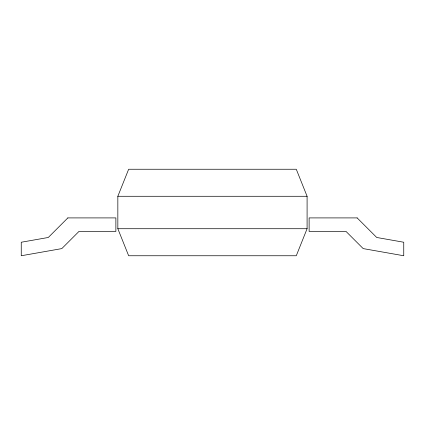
<?xml version="1.0" encoding="UTF-8"?>
<svg xmlns="http://www.w3.org/2000/svg" width="425" height="425" viewBox="0 0 425 425"><rect width="100%" height="100%" fill="white"/><g stroke="black" fill="none" stroke-linecap="round" stroke-linejoin="round"><path stroke-width="0.64" d="M117.842 196.281L128.653 169.246L296.278 169.246L307.089 196.281L307.089 228.719L296.278 255.754L128.653 255.754L117.842 228.719L117.842 196.281L307.089 196.281M117.842 228.719L307.089 228.719M67.851 217.908L48.285 237.474L21.25 242.239L21.25 255.754L61.806 248.604L78.986 231.423L115.876 231.423L115.876 217.908L67.851 217.908M357.149 217.908L309.124 217.908L309.124 231.423L346.014 231.423L363.194 248.604L403.75 255.754L403.75 242.239L376.715 237.474L357.149 217.908"/></g></svg>
